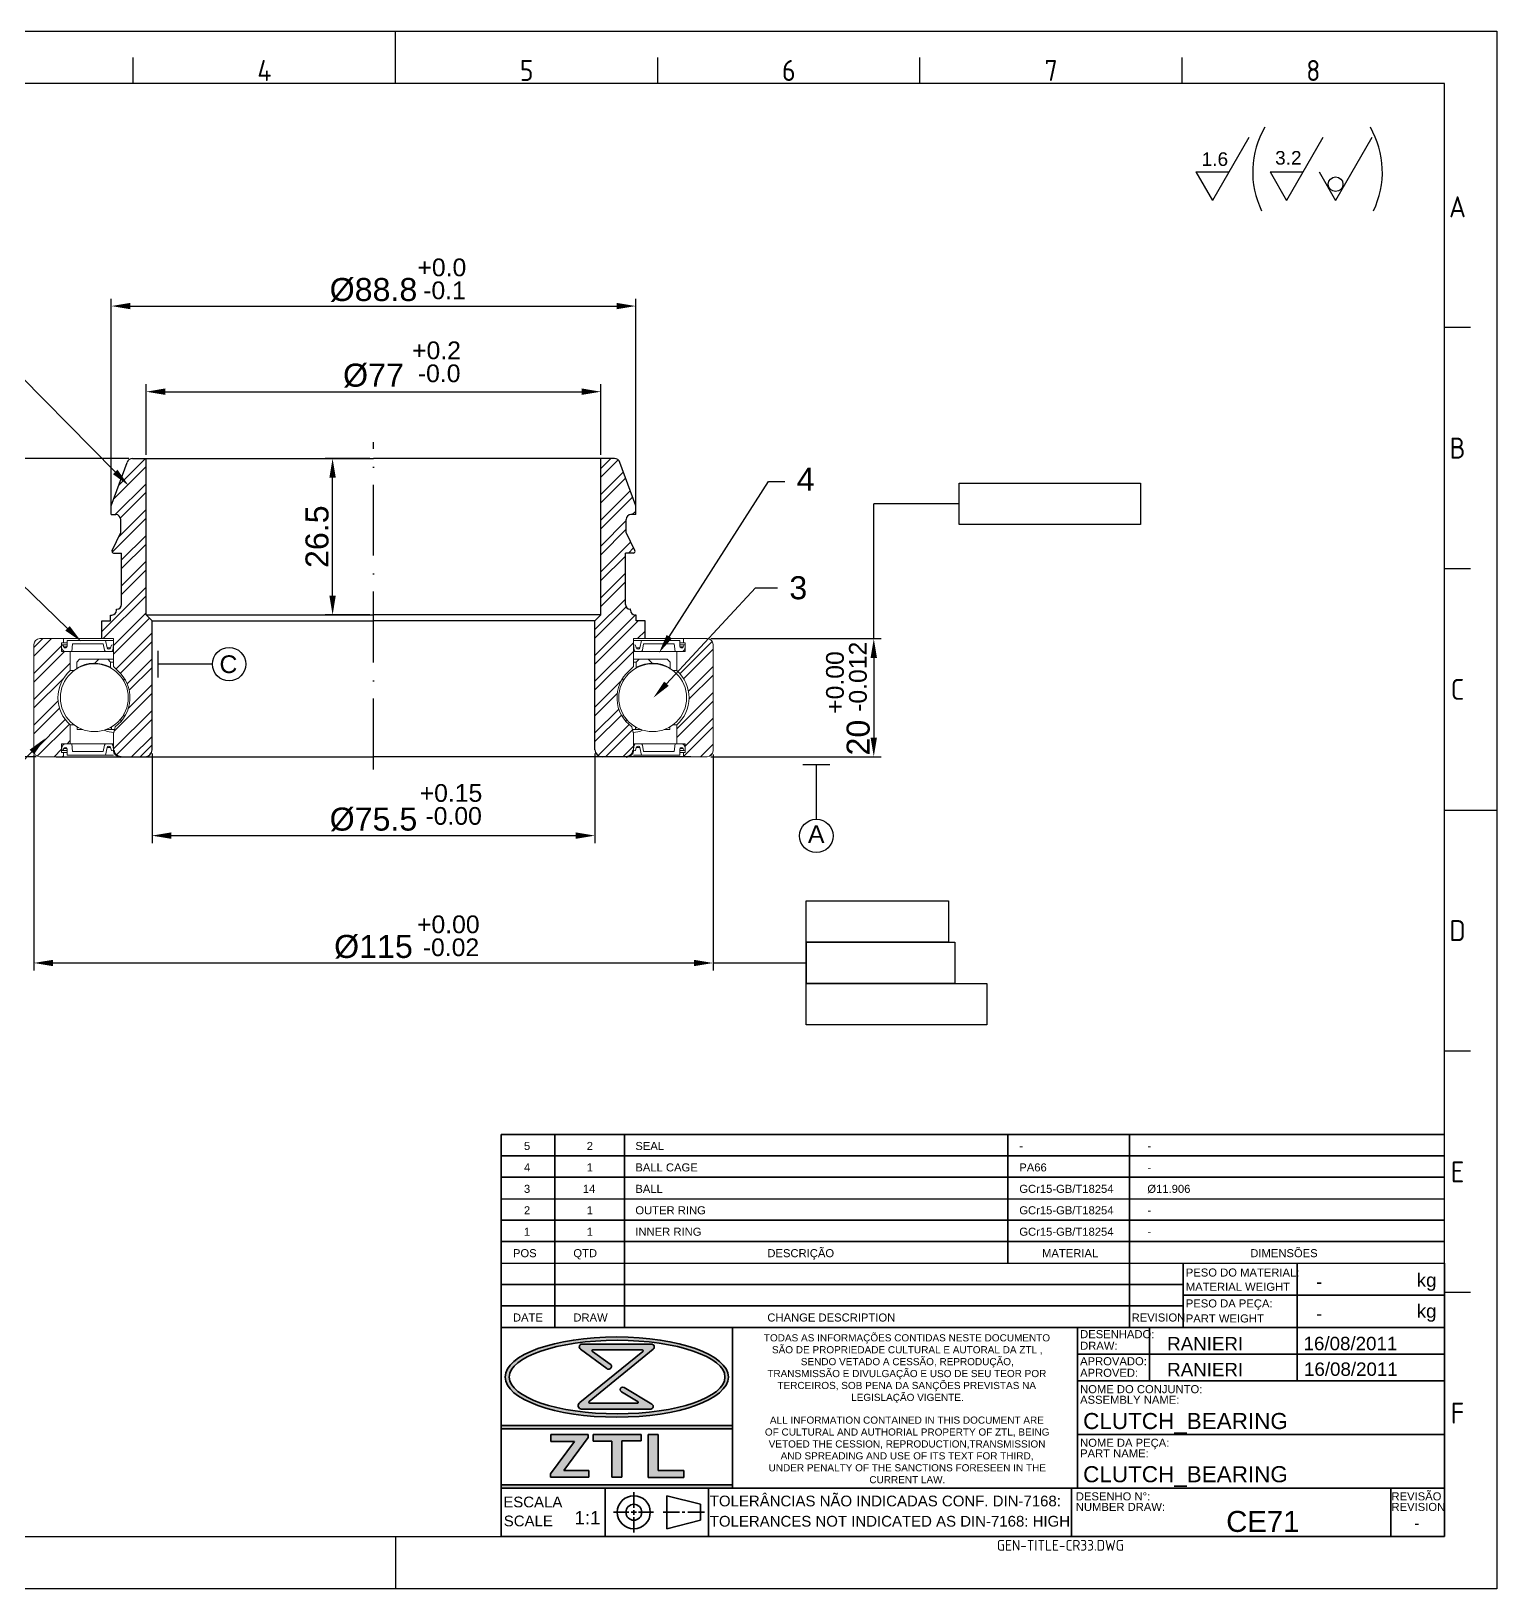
# Model space of a CAD drawing. Header units: millimetres. Extents: x 2626 to 2999, y 1108 to 1371.
# Drawn here: x 2750.7 to 2998.8, y 1107.7 to 1371.4 of the extents above; entities that cross this region are included whole.
import ezdxf
from ezdxf import colors
from ezdxf.entities.mleader import LeaderData, LeaderLine
from ezdxf.enums import TextEntityAlignment as Align
from ezdxf.math import Vec2, Vec3

# ---------------------------------------------------------------- set-up
doc = ezdxf.new("R2010")
doc.units = ezdxf.units.MM
for name, pattern in [('ACAD_ISO02W100', [15, 12, -3]), ('ACAD_ISO05W100', [33, 24, -3, 0, -3, 0, -3]), ('ACAD_ISO10W100', [18, 12, -3, 0, -3])]:
    doc.linetypes.add(name, pattern=pattern)
for name, color, linetype, lineweight in [('AM_0', 7, 'Continuous', 40), ('AM_5', 3, 'Continuous', 25), ('AM_7', 4, 'Continuous', 35), ('AM_8', 40, 'ACAD_ISO02W100', 35), ('AM_BOR', 2, 'ACAD_ISO05W100', 35)]:
    doc.layers.add(name, color=color, linetype=linetype, lineweight=lineweight)
doc.styles.add('ACISOTS', font='isocp.shx', dxfattribs={"height": 1})
doc.styles.get("Standard").update_dxf_attribs({"font": 'arial.ttf'})
doc.dimstyles.new('ISO-25', dxfattribs={"dimtxt": 3.9, "dimasz": 3.25, "dimexe": 1.25, "dimexo": 0.625, "dimtad": 1, "dimtxsty": 'Standard', "dimcen": 2.5, "dimadec": 0, "dimazin": 0, "dimtfac": 1, "dimtmove": 0, "dimatfit": 3, "dimfxl": 1, "dimarcsym": 0})

# ---------------------------------------------------------------- blocks, each defined once
blk = doc.blocks.new('A3 ZTL')
for p, q in [((401.17, 280.82), (19.57, 280.82)), ((401.17, 9.78), (401.17, 280.82)), ((19.57, 9.78), (401.17, 9.78))]:
    blk.add_line(p, q)
at = {"layer": 'AM_BOR', "color": 135, "linetype": 'Continuous', "lineweight": 25}
for p, q in [((0, 290.61), (410.96, 290.61)), ((410.96, 290.61), (410.96, 0)), ((410.96, 0), (0, 0))]:
    blk.add_line(p, q, dxfattribs=at)
at = {"layer": 'AM_BOR', "color": 135, "lineweight": 25}
for p, q in [((205.48, 280.82), (205.48, 290.61)), ((156.56, 280.82), (156.56, 285.71)), ((254.4, 280.82), (254.4, 285.71)), ((303.33, 280.82), (303.33, 285.71)), ((352.25, 280.82), (352.25, 285.71)), ((406.07, 235.32), (401.17, 235.32)), ((406.07, 190.31), (401.17, 190.31)), ((401.17, 145.3), (410.96, 145.3)), ((406.07, 100.29), (401.17, 100.29)), ((406.07, 55.28), (401.17, 55.28)), ((205.48, 9.78), (205.48, 0))]:
    blk.add_line(p, q, dxfattribs=at)
at = {"layer": 'AM_BOR', "color": 135, "lineweight": 25, "style": 'ACISOTS'}
for s, p in [('4', (181.02, 283.27)), ('5', (229.94, 283.27)), ('6', (278.86, 283.27)), ('7', (327.79, 283.27)), ('8', (376.71, 283.27)), ('A', (403.62, 257.83)), ('B', (403.62, 212.82)), ('C', (403.62, 167.81)), ('D', (403.62, 122.8)), ('E', (403.62, 77.79)), ('F', (403.62, 32.78))]:
    blk.add_text(s, height=3.91, dxfattribs=at).set_placement(p, align=Align.MIDDLE)
blk = doc.blocks.new('*D13')
at = {"layer": 'AM_5', "color": 0, "lineweight": -2}
for p, q in [((2770.14, 1299.69), (2770.14, 1311.62)), ((2847.14, 1299.69), (2847.14, 1311.62)), ((2773.39, 1310.37), (2843.89, 1310.37))]:
    blk.add_line(p, q, dxfattribs=at)
at = {"layer": 'AM_5', "color": 0}
for points in [[(2773.39, 1310.92), (2773.39, 1309.83), (2770.14, 1310.37)], [(2843.89, 1310.92), (2843.89, 1309.83), (2847.14, 1310.37)]]:
    blk.add_solid(points, dxfattribs=at)
at = {"layer": 'Defpoints', "color": 0}
for p in [(2847.14, 1310.37), (2770.14, 1299.06), (2847.14, 1299.06)]:
    blk.add_point(p, dxfattribs=at)
at = {"layer": 'AM_5', "color": 0, "insert": (2808.64, 1313.1), "char_height": 3.9, "attachment_point": 5}
blk.add_mtext('%%C77', dxfattribs=at)
blk = doc.blocks.new('*D14')
at = {"layer": 'AM_5', "color": 0, "lineweight": -2}
for p, q in [((2764.24, 1290.19), (2764.24, 1326.12)), ((2767.49, 1324.87), (2849.79, 1324.87)), ((2853.04, 1290.19), (2853.04, 1326.12))]:
    blk.add_line(p, q, dxfattribs=at)
at = {"layer": 'AM_5', "color": 0}
for points in [[(2767.49, 1325.41), (2767.49, 1324.33), (2764.24, 1324.87)], [(2849.79, 1325.41), (2849.79, 1324.33), (2853.04, 1324.87)]]:
    blk.add_solid(points, dxfattribs=at)
at = {"layer": 'Defpoints', "color": 0}
for p in [(2853.04, 1324.87), (2764.24, 1289.56), (2853.04, 1289.56)]:
    blk.add_point(p, dxfattribs=at)
at = {"layer": 'AM_5', "color": 0, "insert": (2808.64, 1327.6), "char_height": 3.9, "attachment_point": 5}
blk.add_mtext('%%C88.8', dxfattribs=at)
blk = doc.blocks.new('*D15')
at = {"layer": 'AM_5', "color": 0, "lineweight": -2}
for p, q in [((2808.02, 1299.06), (2800.47, 1299.06)), ((2801.72, 1275.84), (2801.72, 1295.81)), ((2808.02, 1272.59), (2800.47, 1272.59))]:
    blk.add_line(p, q, dxfattribs=at)
at = {"layer": 'AM_5', "color": 0}
for points in [[(2801.17, 1295.81), (2802.26, 1295.81), (2801.72, 1299.06)], [(2801.17, 1275.84), (2802.26, 1275.84), (2801.72, 1272.59)]]:
    blk.add_solid(points, dxfattribs=at)
at = {"layer": 'Defpoints', "color": 0}
for p in [(2801.72, 1299.06), (2808.64, 1299.06), (2808.64, 1272.59)]:
    blk.add_point(p, dxfattribs=at)
at = {"layer": 'AM_5', "color": 0, "insert": (2799.1, 1285.82), "char_height": 3.9, "attachment_point": 5, "rotation": 90}
blk.add_mtext('26.5', dxfattribs=at)
blk = doc.blocks.new('*D16')
at = {"layer": 'AM_5', "color": 0, "lineweight": -2}
for p, q in [((2771.14, 1249.14), (2771.14, 1233.96)), ((2846.14, 1249.14), (2846.14, 1233.96)), ((2774.39, 1235.21), (2842.89, 1235.21))]:
    blk.add_line(p, q, dxfattribs=at)
at = {"layer": 'AM_5', "color": 0}
for points in [[(2774.39, 1235.76), (2774.39, 1234.67), (2771.14, 1235.21)], [(2842.89, 1235.76), (2842.89, 1234.67), (2846.14, 1235.21)]]:
    blk.add_solid(points, dxfattribs=at)
at = {"layer": 'Defpoints', "color": 0}
for p in [(2771.14, 1249.76), (2846.14, 1249.76), (2846.14, 1235.21)]:
    blk.add_point(p, dxfattribs=at)
at = {"layer": 'AM_5', "color": 0, "insert": (2808.64, 1237.94), "char_height": 3.9, "attachment_point": 5}
blk.add_mtext('%%C75.5', dxfattribs=at)
blk = doc.blocks.new('*D17')
at = {"layer": 'AM_5', "color": 0, "lineweight": -2}
for p, q in [((2751.14, 1248.94), (2751.14, 1212.4)), ((2866.14, 1248.94), (2866.14, 1212.4)), ((2754.39, 1213.65), (2862.89, 1213.65))]:
    blk.add_line(p, q, dxfattribs=at)
at = {"layer": 'AM_5', "color": 0}
for points in [[(2754.39, 1214.19), (2754.39, 1213.11), (2751.14, 1213.65)], [(2862.89, 1214.19), (2862.89, 1213.11), (2866.14, 1213.65)]]:
    blk.add_solid(points, dxfattribs=at)
at = {"layer": 'Defpoints', "color": 0}
for p in [(2751.14, 1249.56), (2866.14, 1249.56), (2866.14, 1213.65)]:
    blk.add_point(p, dxfattribs=at)
at = {"layer": 'AM_5', "color": 0, "insert": (2808.64, 1216.38), "char_height": 3.9, "attachment_point": 5}
blk.add_mtext('%%C115', dxfattribs=at)
blk = doc.blocks.new('*D18')
at = {"layer": 'AM_5', "color": 0, "lineweight": -2}
for p, q in [((2865.77, 1268.56), (2894.6, 1268.56)), ((2893.35, 1265.31), (2893.35, 1251.81)), ((2865.77, 1248.56), (2894.6, 1248.56))]:
    blk.add_line(p, q, dxfattribs=at)
at = {"layer": 'AM_5', "color": 0}
for points in [[(2892.81, 1265.31), (2893.89, 1265.31), (2893.35, 1268.56)], [(2892.81, 1251.81), (2893.89, 1251.81), (2893.35, 1248.56)]]:
    blk.add_solid(points, dxfattribs=at)
at = {"layer": 'Defpoints', "color": 0}
for p in [(2865.14, 1268.56), (2865.14, 1248.56), (2893.35, 1248.56)]:
    blk.add_point(p, dxfattribs=at)
at = {"layer": 'AM_5', "color": 0, "insert": (2890.73, 1251.81), "char_height": 3.9, "attachment_point": 5, "rotation": 90}
blk.add_mtext('20', dxfattribs=at)
blk = doc.blocks.new('*D19')
at = {"layer": 'AM_5', "color": 0, "lineweight": -2}
for p, q in [((2767.23, 1299.06), (2714.09, 1299.06)), ((2715.34, 1295.81), (2715.34, 1251.81)), ((2751.52, 1248.56), (2714.09, 1248.56))]:
    blk.add_line(p, q, dxfattribs=at)
at = {"layer": 'AM_5', "color": 0}
for points in [[(2714.8, 1295.81), (2715.88, 1295.81), (2715.34, 1299.06)], [(2714.8, 1251.81), (2715.88, 1251.81), (2715.34, 1248.56)]]:
    blk.add_solid(points, dxfattribs=at)
at = {"layer": 'Defpoints', "color": 0}
for p in [(2767.85, 1299.06), (2715.34, 1248.56), (2752.14, 1248.56)]:
    blk.add_point(p, dxfattribs=at)
at = {"layer": 'AM_5', "color": 0, "insert": (2712.37, 1273.81), "char_height": 3.9, "attachment_point": 5, "rotation": 90}
blk.add_mtext('50,5', dxfattribs=at)

msp = doc.modelspace()

# ---------------------------------------------------------------- hatches: boundary and pattern name
at = {"linetype": 'Continuous'}
h = msp.add_hatch(color=0, dxfattribs=at)
h.paths.add_polyline_path([(2869.402, 1135.355), (2830.246, 1135.355), (2830.246, 1134.807), (2869.402, 1134.807)])
h.paths.add_polyline_path([(2869.402, 1125.284), (2830.246, 1125.284), (2830.246, 1124.736), (2869.402, 1124.736)])
at = {"layer": 'AM_7'}
h = msp.add_hatch(dxfattribs=at)
h.set_pattern_fill('ANSI32', color=256, scale=0.325, style=0)
h.paths.add_polyline_path([(2851.29, 1283.061), (2852.641, 1283.061, 0.5520622), (2852.912, 1283.491), (2851.44, 1286.561), (2851.44, 1288.761, -0.4142136), (2852.24, 1289.561), (2853.04, 1289.561), (2853.04, 1291.061), (2850.368, 1298.403, 0.3152988), (2849.428, 1299.061), (2847.14, 1299.061), (2847.14, 1272.587), (2846.14, 1271.587), (2846.14, 1249.761, 0.4142136), (2847.34, 1248.561), (2851.44, 1248.561, 0.4142136), (2852.64, 1249.761), (2852.64, 1252.453), (2852.386, 1253.637, -0.4808071), (2851.913, 1263.107), (2852.64, 1263.864), (2852.64, 1268.561), (2854.64, 1268.561), (2854.64, 1271.561), (2853.14, 1271.561), (2853.14, 1272.561), (2852.94, 1272.561, -0.4142136), (2852.14, 1273.361), (2852.14, 1273.561), (2852.09, 1273.561, -0.4142136), (2851.29, 1274.361)])
h.paths.add_polyline_path([(2770.14, 1299.061), (2767.852, 1299.061, 0.3152988), (2766.912, 1298.403), (2764.24, 1291.061), (2764.24, 1289.561), (2765.04, 1289.561, -0.4142136), (2765.84, 1288.761), (2765.84, 1286.561), (2764.369, 1283.491, 0.5520622), (2764.639, 1283.061), (2765.99, 1283.061), (2765.99, 1274.361, -0.4142136), (2765.19, 1273.561), (2765.14, 1273.561), (2765.14, 1273.361, -0.4142136), (2764.34, 1272.561), (2764.14, 1272.561), (2764.14, 1271.561), (2762.64, 1271.561), (2762.64, 1268.561), (2764.64, 1268.561), (2764.64, 1263.864), (2765.367, 1263.107, -0.4808071), (2764.894, 1253.637), (2764.64, 1252.453), (2764.64, 1249.761, 0.4142136), (2765.84, 1248.561), (2769.94, 1248.561, 0.4142136), (2771.14, 1249.761), (2771.14, 1271.587), (2770.14, 1272.587)])
h = msp.add_hatch(dxfattribs=at)
h.set_pattern_fill('ANSI32', color=256, scale=0.325, style=0)
h.paths.add_polyline_path([(2755.84, 1266.361), (2755.84, 1267.861), (2756.14, 1267.861), (2756.14, 1268.561), (2752.14, 1268.561, 0.4142136), (2751.14, 1267.561), (2751.14, 1249.561, 0.4142136), (2752.14, 1248.561), (2756.14, 1248.561), (2756.14, 1249.261), (2755.84, 1249.261), (2755.84, 1249.794, -0.0475264), (2755.84, 1249.989), (2755.84, 1250.761), (2757.29, 1250.761), (2757.29, 1253.964, -0.4513657), (2757.29, 1263.158), (2757.29, 1266.361)])
h.paths.add_polyline_path([(2866.14, 1267.561, 0.3599037), (2865.328, 1268.543), (2860.166, 1262.998, -0.439735), (2859.99, 1253.964), (2859.99, 1250.761), (2861.44, 1250.761), (2861.44, 1249.989, -0.0475264), (2861.44, 1249.794), (2861.44, 1249.261), (2861.14, 1249.261), (2861.14, 1248.561), (2862.39, 1248.561), (2865.14, 1248.561, 0.4142136), (2866.14, 1249.561)])
at = {"layer": 'AM_7', "linetype": 'Continuous', "lineweight": 0}
h = msp.add_hatch(dxfattribs=at)
h.set_pattern_fill('ANSI31', color=4, style=0)
h.set_pattern_definition([(45, (2672.7006, 1332.776), (-2.24506, 2.24506), [])])
edge = h.paths.add_edge_path(flags=0)
edge.add_line((2758.89, 1265.061), (2758.39, 1264.561))
edge.add_line((2758.39, 1264.561), (2758.39, 1263.582))
edge.add_arc((2761.376, 1258.561), 5.841, 61.7619, 120.74536, ccw=False)
edge.add_line((2764.14, 1263.707), (2764.14, 1264.561))
edge.add_line((2764.14, 1264.561), (2763.64, 1265.061))
edge.add_line((2763.64, 1265.061), (2758.89, 1265.061))
h = msp.add_hatch(dxfattribs=at)
h.set_pattern_fill('ANSI31', color=4, style=0)
h.set_pattern_definition([(135, (2944.5797, 1332.776), (2.24506, 2.24506), [])])
edge = h.paths.add_edge_path(flags=0)
edge.add_line((2858.39, 1265.061), (2858.89, 1264.561))
edge.add_line((2858.89, 1264.561), (2858.89, 1263.582))
edge.add_arc((2855.904, 1258.561), 5.841, 419.25464, 478.2381)
edge.add_line((2853.14, 1263.707), (2853.14, 1264.561))
edge.add_line((2853.14, 1264.561), (2853.64, 1265.061))
edge.add_line((2853.64, 1265.061), (2858.39, 1265.061))
at = {"layer": 'AM_8', "linetype": 'Continuous'}
h = msp.add_hatch(color=0, dxfattribs=at)
edge = h.paths.add_edge_path()
edge.add_ellipse((2849.833, 1143.547), major_axis=(18.891, 0), ratio=0.3599074, start_angle=191.45916, end_angle=452.8175)
edge.add_ellipse((2849.833, 1143.547), major_axis=(18.891, 0), ratio=0.3599074, start_angle=92.8175, end_angle=191.45916)
edge = h.paths.add_edge_path(flags=16)
edge.add_ellipse((2849.891, 1143.547), major_axis=(18.25, 0), ratio=0.3406642, start_angle=93.06698, end_angle=371.45916)
edge.add_ellipse((2849.891, 1143.547), major_axis=(18.25, 0), ratio=0.3406642, start_angle=11.45916, end_angle=93.06698)
h = msp.add_hatch(color=0, dxfattribs=at)
edge = h.paths.add_edge_path()
edge.add_line((2854.236, 1147.854), (2843.602, 1139.243))
edge.add_arc((2843.886, 1138.713), 0.601, 118.14094, 270)
edge.add_line((2843.886, 1138.112), (2855.58, 1138.112))
edge.add_arc((2855.565, 1138.555), 0.443, 271.96853, 418.91083)
edge.add_line((2855.793, 1138.934), (2851.058, 1141.789))
edge.add_arc((2850.834, 1141.421), 0.431, 58.66819, 238.80525)
edge.add_line((2850.611, 1141.053), (2853.44, 1139.34))
edge.add_arc((2853.377, 1139.251), 0.109, -90, 54.65447, ccw=False)
edge.add_line((2853.377, 1139.142), (2845.227, 1139.142))
edge.add_arc((2845.251, 1139.292), 0.151, 129.23635, 260.82262, ccw=False)
edge.add_line((2845.155, 1139.409), (2855.982, 1148.25))
edge.add_arc((2855.699, 1148.638), 0.48, 306.0702, 450)
edge.add_line((2855.699, 1149.119), (2843.959, 1149.119))
edge.add_arc((2843.94, 1148.654), 0.465, 87.72721, 233.74708)
edge.add_line((2843.665, 1148.279), (2848.175, 1144.972))
edge.add_arc((2848.466, 1145.351), 0.478, 232.47139, 414.7334)
edge.add_line((2848.742, 1145.741), (2845.704, 1147.889))
edge.add_arc((2845.764, 1148.005), 0.131, 90, 242.52347, ccw=False)
edge.add_line((2845.764, 1148.136), (2854.161, 1148.136))
edge.add_arc((2854.135, 1147.978), 0.16, -50.99642, 80.76554, ccw=False)
for points in [[(2838.593, 1127.142), (2838.593, 1126.598), (2845.121, 1126.598), (2845.121, 1127.746), (2840.89, 1127.746), (2845, 1133.305), (2845, 1133.848), (2838.653, 1133.848), (2838.653, 1132.64), (2842.673, 1132.64)], [(2845.846, 1132.7), (2848.99, 1132.7), (2848.99, 1126.598), (2850.712, 1126.598), (2850.712, 1132.761), (2853.946, 1132.761), (2853.946, 1133.848), (2845.846, 1133.848)], [(2861.2, 1126.568), (2861.2, 1127.746), (2856.817, 1127.746), (2856.817, 1133.848), (2855.125, 1133.848), (2855.125, 1126.568)]]:
    msp.add_hatch(color=0, dxfattribs=at).paths.add_polyline_path(points)

# ---------------------------------------------------------------- linework, layer by layer
at = {"linetype": 'ACAD_ISO10W100'}
msp.add_line((2808.64, 1246.421), (2808.64, 1301.826), dxfattribs=at)
for p, q in [((2764.24, 1291.061), (2766.912, 1298.403)), ((2767.852, 1299.061), (2808.64, 1299.061)), ((2770.14, 1272.587), (2770.14, 1299.061)), ((2849.428, 1299.061), (2808.64, 1299.061)), ((2847.14, 1272.587), (2847.14, 1299.061)), ((2853.04, 1291.061), (2850.368, 1298.403)), ((2764.24, 1289.561), (2764.24, 1291.061)), ((2853.04, 1289.561), (2853.04, 1291.061)), ((2764.24, 1289.561), (2765.04, 1289.561)), ((2765.84, 1286.561), (2765.84, 1288.761)), ((2851.44, 1286.561), (2851.44, 1288.761)), ((2853.04, 1289.561), (2852.24, 1289.561)), ((2764.369, 1283.491), (2765.84, 1286.561)), ((2852.912, 1283.491), (2851.44, 1286.561)), ((2764.639, 1283.061), (2765.99, 1283.061)), ((2765.99, 1274.361), (2765.99, 1283.061)), ((2851.29, 1274.361), (2851.29, 1283.061)), ((2852.641, 1283.061), (2851.29, 1283.061)), ((2762.64, 1271.561), (2764.14, 1271.561)), ((2762.64, 1268.561), (2762.64, 1271.561)), ((2764.14, 1271.561), (2764.14, 1272.561)), ((2764.14, 1272.561), (2764.34, 1272.561)), ((2764.14, 1271.561), (2764.14, 1272.561)), ((2765.14, 1273.361), (2765.14, 1273.561)), ((2765.14, 1273.561), (2765.19, 1273.561)), ((2771.14, 1271.587), (2770.14, 1272.587)), ((2770.14, 1272.587), (2808.64, 1272.587)), ((2771.14, 1249.761), (2771.14, 1271.587)), ((2771.14, 1271.587), (2808.64, 1271.587)), ((2847.14, 1272.587), (2808.64, 1272.587)), ((2846.14, 1271.587), (2808.64, 1271.587)), ((2846.14, 1271.587), (2847.14, 1272.587)), ((2846.14, 1249.761), (2846.14, 1271.587)), ((2852.14, 1273.561), (2852.09, 1273.561)), ((2852.14, 1273.361), (2852.14, 1273.561)), ((2853.14, 1272.561), (2852.94, 1272.561)), ((2853.14, 1271.561), (2853.14, 1272.561)), ((2853.14, 1271.561), (2853.14, 1272.561)), ((2854.64, 1271.561), (2853.14, 1271.561)), ((2854.64, 1268.561), (2854.64, 1271.561)), ((2754.89, 1248.561), (2808.64, 1248.561)), ((2862.39, 1248.561), (2808.64, 1248.561))]:
    msp.add_line(p, q)
at = {"color": 7, "linetype": 'Continuous', "lineweight": 15}
for p, q in [((2756.14, 1268.561), (2752.14, 1268.561)), ((2861.14, 1268.561), (2865.14, 1268.561)), ((2751.14, 1267.561), (2751.14, 1249.561)), ((2866.14, 1267.561), (2866.14, 1249.561)), ((2752.14, 1248.561), (2756.14, 1248.561)), ((2865.14, 1248.561), (2861.14, 1248.561))]:
    msp.add_line(p, q, dxfattribs=at)
at = {"linetype": 'Continuous'}
for p, q in [((2830.246, 1173.741), (2989.966, 1173.741)), ((2830.246, 1162.851), (2989.966, 1162.851))]:
    msp.add_line(p, q, dxfattribs=at)
for centre, radius, start, end in [((2767.852, 1298.061), 1, 90, 160), ((2849.428, 1298.061), 1, 20, 90), ((2765.04, 1288.761), 0.8, 0, 90), ((2852.24, 1288.761), 0.8, 90, 180), ((2764.639, 1283.361), 0.3, 154.39428, 270), ((2852.641, 1283.361), 0.3, 270, 25.60572), ((2765.19, 1274.361), 0.8, 270, 0), ((2852.09, 1274.361), 0.8, 180, 270), ((2764.34, 1273.361), 0.8, 270, 0), ((2852.94, 1273.361), 0.8, 180, 270), ((2769.94, 1249.761), 1.2, 270, 0), ((2847.34, 1249.761), 1.2, 180, 270)]:
    msp.add_arc(centre, radius, start, end)
at = {"color": 7, "linetype": 'Continuous', "lineweight": 15}
for centre, start, end in [((2752.14, 1267.561), 90, 180), ((2865.14, 1267.561), 0, 90), ((2752.14, 1249.561), 180, 270), ((2865.14, 1249.561), 270, 0)]:
    msp.add_arc(centre, 1, start, end, dxfattribs=at)
at = {"layer": 'AM_0', "color": 0, "linetype": 'Continuous', "lineweight": 15}
for p, q in [((2756.14, 1267.861), (2756.14, 1268.561)), ((2764.64, 1268.561), (2764.64, 1263.864)), ((2852.64, 1268.561), (2852.64, 1263.864)), ((2861.14, 1267.861), (2861.14, 1268.561)), ((2755.84, 1267.861), (2756.14, 1267.861)), ((2755.84, 1266.361), (2755.84, 1267.861)), ((2757.29, 1266.361), (2755.84, 1266.361)), ((2757.29, 1263.158), (2757.29, 1266.361)), ((2859.99, 1266.361), (2861.44, 1266.361)), ((2859.99, 1263.158), (2859.99, 1266.361)), ((2861.44, 1267.861), (2861.14, 1267.861)), ((2861.44, 1266.361), (2861.44, 1267.861)), ((2765.367, 1263.107), (2764.64, 1263.864)), ((2851.913, 1263.107), (2852.64, 1263.864)), ((2757.29, 1263.158), (2757.938, 1263.158)), ((2757.29, 1250.761), (2757.29, 1253.964)), ((2764.64, 1252.453), (2764.894, 1253.637)), ((2852.64, 1252.453), (2852.386, 1253.637)), ((2859.99, 1250.761), (2859.99, 1253.964)), ((2755.84, 1249.261), (2755.84, 1250.761)), ((2755.84, 1250.761), (2757.29, 1250.761)), ((2764.64, 1252.453), (2764.64, 1249.761)), ((2852.64, 1252.453), (2852.64, 1249.761)), ((2859.737, 1250.761), (2860.965, 1250.761)), ((2861.44, 1250.761), (2859.99, 1250.761)), ((2861.44, 1249.261), (2861.44, 1250.761)), ((2756.14, 1249.261), (2755.84, 1249.261)), ((2756.14, 1248.561), (2756.14, 1249.261)), ((2861.14, 1248.561), (2861.14, 1249.261)), ((2861.14, 1249.261), (2861.44, 1249.261))]:
    msp.add_line(p, q, dxfattribs=at)
for centre in [(2761.376, 1258.561), (2855.904, 1258.561)]:
    msp.add_circle(centre, 5.741, dxfattribs=at)
for centre, radius, start, end in [((2761.345, 1258.561), 6.13, 131.41443, 228.58557), ((2761.345, 1258.561), 6.07, 305.78346, 48.49776), ((2855.935, 1258.561), 6.07, 131.50224, 234.21654), ((2855.935, 1258.561), 6.13, 311.41443, 48.58557)]:
    msp.add_arc(centre, radius, start, end, dxfattribs=at)
at = {"layer": 'AM_0', "color": 0}
for centre, start, end in [((2765.84, 1249.761), 180, 270), ((2851.44, 1249.761), 270, 0)]:
    msp.add_arc(centre, 1.2, start, end, dxfattribs=at)
at = {"layer": 'AM_5'}
for p, q in [((2956.832, 1353.411), (2950.684, 1342.763)), ((2969.383, 1353.411), (2963.235, 1342.763)), ((2977.687, 1353.411), (2971.54, 1342.763)), ((2947.89, 1347.603), (2953.479, 1347.603)), ((2947.89, 1347.603), (2950.684, 1342.763)), ((2960.441, 1347.603), (2966.029, 1347.603)), ((2960.441, 1347.603), (2963.235, 1342.763)), ((2968.745, 1347.603), (2971.54, 1342.763)), ((2907.833, 1287.866), (2907.833, 1294.866)), ((2893.347, 1268.561), (2893.347, 1291.366)), ((2907.833, 1291.366), (2893.347, 1291.366)), ((2772.13, 1266.524), (2772.13, 1261.965)), ((2781.359, 1264.244), (2772.13, 1264.244)), ((2885.907, 1247.226), (2881.348, 1247.226)), ((2883.627, 1237.997), (2883.627, 1247.226)), ((2881.922, 1217.151), (2881.922, 1210.151)), ((2866.14, 1213.651), (2881.922, 1213.651))]:
    msp.add_line(p, q, dxfattribs=at)
for points in [[(2907.833, 1294.866), (2938.502, 1294.866), (2938.502, 1287.866), (2907.833, 1287.866)], [(2881.922, 1224.151), (2905.981, 1224.151), (2905.981, 1217.151), (2881.922, 1217.151)], [(2881.922, 1217.151), (2907.057, 1217.151), (2907.057, 1210.151), (2881.922, 1210.151)], [(2881.922, 1210.151), (2912.5, 1210.151), (2912.5, 1203.151), (2881.922, 1203.151)]]:
    msp.add_lwpolyline(points, close=True, dxfattribs=at)
for centre, radius in [((2971.551, 1345.506), 1.239), ((2784.19, 1264.244), 2.83), ((2883.627, 1235.167), 2.83)]:
    msp.add_circle(centre, radius, dxfattribs=at)
for centre, start, end in [((2972.551, 1347.592), 149.81687, 205.95777), ((2964.416, 1347.592), 334.04223, 30.18313)]:
    msp.add_arc(centre, 15.049, start, end, dxfattribs=at)
at = {"layer": 'AM_7', "color": 4, "linetype": 'Continuous', "lineweight": 15}
for p, q in [((2756.14, 1268.561), (2764.64, 1268.561)), ((2861.14, 1268.561), (2852.64, 1268.561)), ((2755.84, 1267.545), (2755.84, 1267.111)), ((2756.011, 1267.488), (2755.84, 1267.545)), ((2756.011, 1267.488), (2756.763, 1267.488)), ((2756.194, 1267.159), (2756.011, 1267.488)), ((2756.14, 1267.861), (2756.776, 1267.861)), ((2756.194, 1267.159), (2756.719, 1267.159)), ((2756.315, 1266.361), (2757.543, 1266.361)), ((2756.79, 1268.261), (2756.756, 1267.294)), ((2763.265, 1268.261), (2756.79, 1268.261)), ((2757.543, 1266.361), (2757.703, 1267.661)), ((2757.543, 1266.361), (2763.376, 1266.361)), ((2757.703, 1267.661), (2762.895, 1267.661)), ((2762.895, 1267.661), (2763.081, 1266.609)), ((2763.534, 1267.008), (2763.265, 1268.261)), ((2763.265, 1268.261), (2764.64, 1268.261)), ((2763.376, 1266.361), (2764.213, 1266.361)), ((2763.534, 1267.008), (2764.139, 1267.008)), ((2764.264, 1267.473), (2764.135, 1266.992)), ((2764.213, 1266.361), (2764.64, 1266.361)), ((2764.64, 1267.539), (2764.264, 1267.473)), ((2764.503, 1266.584), (2764.64, 1267.539)), ((2764.503, 1266.584), (2764.64, 1266.584)), ((2854.015, 1268.261), (2852.64, 1268.261)), ((2852.64, 1267.539), (2853.016, 1267.473)), ((2852.777, 1266.584), (2852.64, 1267.539)), ((2852.777, 1266.584), (2852.64, 1266.584)), ((2853.067, 1266.361), (2852.64, 1266.361)), ((2853.016, 1267.473), (2853.145, 1266.992)), ((2853.904, 1266.361), (2853.067, 1266.361)), ((2853.746, 1267.008), (2853.141, 1267.008)), ((2853.746, 1267.008), (2854.015, 1268.261)), ((2859.737, 1266.361), (2853.904, 1266.361)), ((2854.015, 1268.261), (2860.49, 1268.261)), ((2854.385, 1267.661), (2854.2, 1266.609)), ((2859.578, 1267.661), (2854.385, 1267.661)), ((2859.737, 1266.361), (2859.578, 1267.661)), ((2860.965, 1266.361), (2859.737, 1266.361)), ((2860.49, 1268.261), (2860.524, 1267.294)), ((2861.14, 1267.861), (2860.504, 1267.861)), ((2861.269, 1267.488), (2860.517, 1267.488)), ((2861.086, 1267.159), (2860.561, 1267.159)), ((2861.086, 1267.159), (2861.269, 1267.488)), ((2861.269, 1267.488), (2861.44, 1267.545)), ((2861.44, 1267.545), (2861.44, 1267.111)), ((2758.39, 1264.561), (2758.89, 1265.061)), ((2758.39, 1264.561), (2758.39, 1263.582)), ((2763.64, 1265.061), (2758.89, 1265.061)), ((2763.64, 1265.061), (2764.14, 1264.561)), ((2763.64, 1265.061), (2764.64, 1265.061)), ((2764.14, 1263.707), (2764.14, 1264.561)), ((2764.64, 1264.561), (2764.14, 1264.561)), ((2853.64, 1265.061), (2852.64, 1265.061)), ((2852.64, 1264.561), (2853.14, 1264.561)), ((2853.64, 1265.061), (2853.14, 1264.561)), ((2853.14, 1263.707), (2853.14, 1264.561)), ((2853.64, 1265.061), (2858.39, 1265.061)), ((2858.89, 1264.561), (2858.39, 1265.061)), ((2858.89, 1264.561), (2858.89, 1263.582)), ((2859.99, 1263.158), (2859.342, 1263.158)), ((2757.29, 1253.964), (2757.938, 1253.964)), ((2758.495, 1253.154), (2759.448, 1253.154)), ((2763.305, 1253.154), (2764.259, 1253.154)), ((2764.791, 1253.154), (2764.248, 1253.154)), ((2852.49, 1253.154), (2853.032, 1253.154)), ((2853.975, 1253.154), (2853.022, 1253.154)), ((2858.785, 1253.154), (2857.833, 1253.154)), ((2859.99, 1253.964), (2859.342, 1253.964)), ((2757.543, 1250.761), (2756.315, 1250.761)), ((2757.703, 1249.461), (2757.543, 1250.761)), ((2763.376, 1250.761), (2757.543, 1250.761)), ((2763.081, 1250.513), (2762.895, 1249.461)), ((2763.265, 1248.861), (2763.534, 1250.115)), ((2764.213, 1250.761), (2763.376, 1250.761)), ((2764.139, 1250.115), (2763.534, 1250.115)), ((2764.135, 1250.13), (2764.264, 1249.65)), ((2764.64, 1250.761), (2764.213, 1250.761)), ((2764.654, 1249.581), (2764.503, 1250.539)), ((2764.64, 1250.539), (2764.503, 1250.539)), ((2852.627, 1249.581), (2852.777, 1250.539)), ((2852.64, 1250.761), (2853.067, 1250.761)), ((2852.64, 1250.539), (2852.777, 1250.539)), ((2853.145, 1250.13), (2853.016, 1249.65)), ((2853.067, 1250.761), (2853.904, 1250.761)), ((2853.141, 1250.115), (2853.746, 1250.115)), ((2854.015, 1248.861), (2853.746, 1250.115)), ((2853.904, 1250.761), (2859.737, 1250.761)), ((2854.2, 1250.513), (2854.385, 1249.461)), ((2859.578, 1249.461), (2859.737, 1250.761)), ((2755.84, 1250.011), (2755.84, 1249.578)), ((2755.84, 1249.578), (2756.011, 1249.634)), ((2756.011, 1249.634), (2756.194, 1249.963)), ((2756.763, 1249.634), (2756.011, 1249.634)), ((2756.14, 1249.261), (2756.776, 1249.261)), ((2756.14, 1248.561), (2764.64, 1248.561)), ((2756.719, 1249.963), (2756.194, 1249.963)), ((2756.756, 1249.828), (2756.79, 1248.861)), ((2756.79, 1248.861), (2763.265, 1248.861)), ((2762.895, 1249.461), (2757.703, 1249.461)), ((2764.64, 1248.861), (2763.265, 1248.861)), ((2764.264, 1249.65), (2764.654, 1249.581)), ((2853.016, 1249.65), (2852.627, 1249.581)), ((2852.64, 1248.861), (2854.015, 1248.861)), ((2861.14, 1248.561), (2852.64, 1248.561)), ((2860.49, 1248.861), (2854.015, 1248.861)), ((2854.385, 1249.461), (2859.578, 1249.461)), ((2860.524, 1249.828), (2860.49, 1248.861)), ((2861.14, 1249.261), (2860.504, 1249.261)), ((2860.517, 1249.634), (2861.269, 1249.634)), ((2860.561, 1249.963), (2861.086, 1249.963)), ((2861.269, 1249.634), (2861.086, 1249.963)), ((2861.44, 1249.578), (2861.269, 1249.634)), ((2861.44, 1250.011), (2861.44, 1249.578))]:
    msp.add_line(p, q, dxfattribs=at)
for centre, radius, start, end in [((2756.913, 1267.265), 1.084, 188.15582, 236.51173), ((2756.457, 1267.305), 0.3, 209.04833, 358), ((2763.376, 1266.661), 0.3, 190, 270), ((2763.836, 1267.072), 0.309, 192.09832, 345), ((2764.213, 1266.661), 0.3, 270, 345), ((2853.067, 1266.661), 0.3, 195, 270), ((2853.444, 1267.072), 0.309, 195, 347.90168), ((2853.904, 1266.661), 0.3, 270, 350), ((2860.824, 1267.305), 0.3, 182, 330.95167), ((2860.368, 1267.265), 1.084, 303.48827, 351.84418), ((2761.376, 1258.561), 5.841, 61.7619, 120.74536), ((2855.904, 1258.561), 5.841, 59.25464, 118.2381), ((2765.374, 1258.561), 5.953, 247.1786, 263.32978), ((2851.907, 1258.561), 5.953, 276.67022, 292.8214), ((2756.863, 1249.892), 1.028, 122.24997, 185.44203), ((2756.457, 1249.818), 0.3, 2, 150.95167), ((2763.376, 1250.461), 0.3, 90, 170), ((2763.836, 1250.05), 0.309, 15, 167.90168), ((2764.213, 1250.461), 0.3, 15, 90), ((2853.067, 1250.461), 0.3, 90, 165), ((2853.444, 1250.05), 0.309, 12.09832, 165), ((2853.904, 1250.461), 0.3, 10, 90), ((2860.824, 1249.818), 0.3, 29.04833, 178), ((2860.417, 1249.892), 1.028, 354.55797, 57.75003)]:
    msp.add_arc(centre, radius, start, end, dxfattribs=at)
for points in [[(2758.393, 1263.399), (2758.39, 1263.582)], [(2858.887, 1263.399), (2858.89, 1263.582)], [(2766.342, 1261.374), (2766.448, 1261.847)], [(2850.938, 1261.374), (2850.832, 1261.847)], [(2766.433, 1255.305), (2766.339, 1255.788)], [(2850.847, 1255.305), (2850.941, 1255.788)], [(2758.495, 1253.154), (2758.442, 1253.677)], [(2764.207, 1253.633), (2764.259, 1253.154)], [(2764.259, 1253.154), (2764.303, 1253.688)], [(2765.812, 1254.972), (2765.879, 1254.6)], [(2851.468, 1254.972), (2851.401, 1254.6)], [(2853.022, 1253.154), (2852.977, 1253.688)], [(2853.073, 1253.633), (2853.022, 1253.154)], [(2858.785, 1253.154), (2858.838, 1253.677)]]:
    msp.add_open_spline(points, degree=1, dxfattribs=at)
for points in [[(2764.14, 1263.707), (2764.14, 1263.69), (2764.14, 1263.647), (2764.142, 1263.583), (2764.144, 1263.543)], [(2853.14, 1263.707), (2853.14, 1263.69), (2853.14, 1263.647), (2853.138, 1263.583), (2853.137, 1263.543)]]:
    msp.add_open_spline(points, degree=3, knots=[0, 0, 0, 0, 0.3934533, 1, 1, 1, 1], dxfattribs=at)
at = {"layer": 'AM_8', "color": 0, "linetype": 'Continuous'}
for p, q in [((2830.246, 1184.631), (2830.246, 1116.568)), ((2830.246, 1184.631), (2989.966, 1184.631)), ((2839.321, 1184.631), (2839.321, 1151.961)), ((2851.118, 1184.631), (2851.118, 1151.961)), ((2916.052, 1184.631), (2916.052, 1162.851)), ((2936.648, 1184.631), (2936.648, 1151.961)), ((2830.246, 1181.001), (2989.966, 1181.001)), ((2830.246, 1181.001), (2989.966, 1181.001)), ((2830.246, 1177.371), (2989.966, 1177.371)), ((2989.966, 1170.111), (2830.246, 1170.111)), ((2989.966, 1170.111), (2830.246, 1170.111)), ((2830.246, 1166.481), (2989.966, 1166.481)), ((2945.723, 1151.961), (2945.723, 1162.851)), ((2965.009, 1162.851), (2965.009, 1157.406)), ((2989.966, 1116.568), (2989.966, 1162.851)), ((2945.723, 1159.221), (2830.246, 1159.221)), ((2830.246, 1155.591), (2945.723, 1155.591)), ((2945.723, 1157.406), (2989.966, 1157.406)), ((2965.009, 1157.406), (2965.009, 1151.961)), ((2830.246, 1151.961), (2926.441, 1151.961)), ((2869.402, 1151.961), (2869.402, 1124.736)), ((2926.441, 1151.961), (2989.966, 1151.961)), ((2927.826, 1151.961), (2927.826, 1134.718)), ((2940.053, 1151.961), (2940.053, 1142.886)), ((2965.009, 1151.961), (2965.009, 1142.886)), ((2843.959, 1149.119), (2855.699, 1149.119)), ((2927.826, 1147.423), (2989.966, 1147.423)), ((2927.826, 1142.886), (2989.966, 1142.886)), ((2830.246, 1135.355), (2869.402, 1135.355)), ((2869.402, 1134.807), (2830.246, 1134.807)), ((2927.826, 1134.718), (2927.826, 1124.736)), ((2838.593, 1127.142), (2842.673, 1132.64)), ((2838.653, 1132.64), (2838.653, 1133.848)), ((2838.653, 1133.848), (2845, 1133.848)), ((2842.673, 1132.64), (2838.653, 1132.64)), ((2845, 1133.305), (2840.89, 1127.746)), ((2845, 1133.848), (2845, 1133.305)), ((2845.846, 1132.7), (2845.846, 1133.848)), ((2845.846, 1133.848), (2853.946, 1133.848)), ((2848.99, 1132.7), (2845.846, 1132.7)), ((2848.99, 1126.598), (2848.99, 1132.7)), ((2850.712, 1132.761), (2850.712, 1126.598)), ((2853.946, 1132.761), (2850.712, 1132.761)), ((2853.946, 1133.848), (2853.946, 1132.761)), ((2855.125, 1126.568), (2855.125, 1133.848)), ((2855.125, 1133.848), (2856.817, 1133.848)), ((2856.817, 1133.848), (2856.817, 1127.746)), ((2927.826, 1133.811), (2989.966, 1133.811)), ((2838.593, 1126.598), (2838.593, 1127.142)), ((2845.121, 1126.598), (2838.593, 1126.598)), ((2840.89, 1127.746), (2845.121, 1127.746)), ((2845.121, 1127.746), (2845.121, 1126.598)), ((2850.712, 1126.598), (2848.99, 1126.598)), ((2861.2, 1126.568), (2855.125, 1126.568)), ((2856.817, 1127.746), (2861.2, 1127.746)), ((2861.2, 1127.746), (2861.2, 1126.568)), ((2830.246, 1125.284), (2869.402, 1125.284)), ((2830.246, 1124.736), (2856.097, 1124.736)), ((2926.441, 1124.736), (2830.246, 1124.736)), ((2870.504, 1124.736), (2830.246, 1124.736)), ((2847.882, 1124.736), (2847.882, 1116.568)), ((2852.718, 1124.081), (2852.718, 1121.388)), ((2865.358, 1124.736), (2865.358, 1116.568)), ((2926.441, 1124.736), (2980.891, 1124.736)), ((2926.819, 1116.568), (2926.819, 1124.736)), ((2989.966, 1124.736), (2980.891, 1124.736)), ((2980.891, 1124.736), (2980.891, 1116.568)), ((2852.718, 1121.014), (2852.718, 1120.209)), ((2864, 1121.998), (2858.291, 1123.446)), ((2858.291, 1123.446), (2858.291, 1117.858)), ((2864, 1121.998), (2864, 1119.306)), ((2849.306, 1120.652), (2851.868, 1120.652)), ((2852.256, 1120.652), (2853.158, 1120.652)), ((2852.718, 1119.849), (2852.718, 1117.223)), ((2853.505, 1120.652), (2856.051, 1120.652)), ((2857.669, 1120.652), (2860.476, 1120.652)), ((2864, 1119.306), (2858.291, 1117.858)), ((2860.908, 1120.652), (2861.36, 1120.652)), ((2861.882, 1120.652), (2864.662, 1120.652)), ((2830.246, 1116.568), (2989.966, 1116.568))]:
    msp.add_line(p, q, dxfattribs=at)
msp.add_lwpolyline([(2843.959, 1149.119), (2855.699, 1149.119, -0.7260746), (2855.982, 1148.25), (2845.155, 1139.409, 0.646844), (2845.227, 1139.142), (2853.377, 1139.142, 0.7309147), (2853.44, 1139.34), (2850.611, 1141.053, -1.0011968), (2851.058, 1141.789), (2855.793, 1138.934, -0.7463434), (2855.58, 1138.112), (2843.886, 1138.112, -0.7802957), (2843.602, 1139.243), (2854.236, 1147.854, 0.6479319), (2854.161, 1148.136), (2845.764, 1148.136, 0.7849705), (2845.704, 1147.889), (2848.742, 1145.741, -1.0199372), (2848.175, 1144.972), (2843.665, 1148.279, -0.7400952), (2843.959, 1149.119, -0.2577936)], format="xyb", dxfattribs=at)
for radius in [2.794, 1.346]:
    msp.add_circle((2852.718, 1120.652), radius, dxfattribs=at)
for centre, major_axis, ratio in [((2849.833, 1143.547), (-18.891, 0), 0.3599074), ((2849.891, 1143.547), (-18.25, 0), 0.3406642)]:
    msp.add_ellipse(centre, major_axis=major_axis, ratio=ratio, dxfattribs=at)

# ---------------------------------------------------------------- block references
at = {"linetype": 'ByBlock', "lineweight": 0, "xscale": 0.9075000000000002, "yscale": 0.9075000000000002, "zscale": 0.9075000000000002}
msp.add_blockref('A3 ZTL', (2625.9, 1107.689), dxfattribs=at)

# ---------------------------------------------------------------- texts
at = {"color": 0, "linetype": 'Continuous', "char_height": 1.21, "attachment_point": 1}
for s, insert in [('\\pi-0.030453;TODAS AS INFORMAÇÕES CONTIDAS NESTE DOCUMENTO \\P\\pi1.3368;SÃO DE PROPRIEDADE CULTURAL E AUTORAL DA ZTL , \\P\\pi6.2214;SENDO VETADO A CESSÃO, REPRODUÇÃO, \\P\\pi0.5502;TRANSMISSÃO E DIVULGAÇÃO E USO DE SEU TEOR POR \\P\\pi2.2748;TERCEIROS, SOB PENA DA SANÇÕES PREVISTAS NA \\P\\pi14.743;LEGISLAÇÃO VIGENTE.', (2874.772, 1150.795)), ('\\pi0.99054;ALL INFORMATION CONTAINED IN THIS DOCUMENT ARE \\P\\pi0.14494;OF CULTURAL AND AUTHORIAL PROPERTY OF ZTL, BEING  \\P\\pi0.78254;VETOED THE CESSION, REPRODUCTION,TRANSMISSION \\P\\pi2.8043;AND SPREADING AND USE OF ITS TEXT FOR THIRD, \\P\\pi0.77387;UNDER PENALTY OF THE SANCTIONS FORESEEN IN THE \\P\\pi17.825;CURRENT LAW.', (2874.772, 1136.862))]:
    msp.add_mtext_dynamic_manual_height_columns(s, width=48.28462, gutter_width=12.5, heights=[0], dxfattribs=dict(at, insert=insert))
at = {"layer": 'AM_5', "attachment_point": 1}
for s, insert, char_height in [('1.6', (2948.873, 1350.895), 2.3), ('3.2', (2961.304, 1351.117), 2.3), ('+0.0', (2816.081, 1332.92), 3), ('-0.1', (2817.059, 1329.033), 3), ('+0.2', (2815.175, 1318.875), 3), ('-0.0', (2816.152, 1314.988), 3), ('+0.15', (2816.462, 1243.937), 3), ('-0.00', (2817.439, 1240.05), 3), ('+0.00', (2816.01, 1221.698), 3), ('-0.02', (2816.987, 1217.811), 3)]:
    msp.add_mtext_dynamic_manual_height_columns(s, width=18.23779, gutter_width=12.5, heights=[0], dxfattribs=dict(at, insert=insert, char_height=char_height))
at = {"layer": 'AM_5', "char_height": 3, "attachment_point": 1, "rotation": 90}
for s, insert in [('+0.00', (2885.27, 1255.831)), ('-0.012', (2889.157, 1256.166))]:
    msp.add_mtext_dynamic_manual_height_columns(s, width=18.23779, gutter_width=12.5, heights=[0], dxfattribs=dict(at, insert=insert))
at = {"layer": 'AM_5', "char_height": 3, "width": 8.43428, "attachment_point": 5}
for s, insert in [('C', (2784.079, 1264.213)), ('A', (2883.603, 1235.478))]:
    msp.add_mtext(s, dxfattribs=dict(at, insert=insert))
at = {"layer": 'AM_8', "color": 0, "linetype": 'Continuous'}
for s, height, p in [('5', 1.361, (2834.118, 1181.99)), ('2', 1.361, (2844.744, 1181.99)), ('SEAL', 1.3613, (2852.978, 1181.99)), ('-', 1.361, (2917.984, 1181.99)), ('-', 1.361, (2939.668, 1181.99)), ('4', 1.361, (2834.118, 1178.36)), ('1', 1.361, (2844.744, 1178.36)), ('BALL CAGE', 1.3613, (2852.978, 1178.36)), ('PA66', 1.3613, (2917.984, 1178.36)), ('-', 1.361, (2939.668, 1178.36)), ('3', 1.361, (2834.118, 1174.73)), ('14', 1.3613, (2844.079, 1174.73)), ('BALL', 1.3613, (2852.978, 1174.73)), ('GCr15-GB/T18254', 1.36125, (2917.984, 1174.73)), ('%%C11.906', 1.3613, (2939.668, 1174.73)), ('2', 1.361, (2834.118, 1171.1)), ('1', 1.361, (2844.744, 1171.1)), ('OUTER RING', 1.3613, (2852.978, 1171.1)), ('GCr15-GB/T18254', 1.36125, (2917.984, 1171.1)), ('-', 1.361, (2939.668, 1171.1)), ('1', 1.361, (2834.118, 1167.47)), ('1', 1.361, (2844.744, 1167.47)), ('INNER RING', 1.3613, (2852.978, 1167.47)), ('GCr15-GB/T18254', 1.36125, (2917.984, 1167.47)), ('-', 1.361, (2939.668, 1167.47)), ('POS', 1.3613, (2832.256, 1163.84)), ('QTD', 1.3613, (2842.482, 1163.84)), ('DESCRIÇÃO', 1.3613, (2875.328, 1163.84)), ('MATERIAL', 1.3613, (2921.842, 1163.84)), ('DIMENSÕES', 1.3613, (2957.095, 1163.84)), ('PESO DO MATERIAL:', 1.36125, (2946.18, 1160.562)), ('kg', 2.2687, (2985.276, 1158.822)), ('MATERIAL WEIGHT', 1.36125, (2946.18, 1158.151)), ('PESO DA PEÇA:', 1.36125, (2946.18, 1155.33)), ('kg', 2.2687, (2985.276, 1153.588)), ('DATE', 1.3613, (2832.256, 1152.95)), ('DRAW', 1.3613, (2842.482, 1152.95)), ('CHANGE DESCRIPTION', 1.36125, (2875.328, 1152.95)), ('REVISION', 1.3613, (2937.007, 1152.95)), ('PART WEIGHT', 1.36125, (2946.18, 1152.79)), ('DESENHADO:', 1.3613, (2928.283, 1150.128)), ('DRAW:', 1.3613, (2928.283, 1148.17)), ('APROVADO:', 1.3613, (2928.283, 1145.544)), ('APROVED:', 1.3613, (2928.283, 1143.586)), ('NOME DO CONJUNTO:', 1.36125, (2928.283, 1140.816)), ('ASSEMBLY NAME:', 1.36125, (2928.283, 1139.023)), ('NOME DA PEÇA:', 1.36125, (2928.283, 1131.741)), ('PART NAME:', 1.3613, (2928.283, 1129.948)), ('TOLERÂNCIAS NÃO INDICADAS CONF. DIN-7168:', 1.815, (2865.584, 1121.654)), ('DESENHO N%%d:', 1.36125, (2927.559, 1122.666)), ('REVISÃO', 1.3613, (2981.005, 1122.666)), ('ESCALA', 1.815, (2830.616, 1121.485)), ('1:1', 2.2687, (2842.668, 1118.595)), ('NUMBER DRAW:', 1.36125, (2927.559, 1120.873)), ('REVISION', 1.3613, (2981.005, 1120.873)), ('SCALE', 1.815, (2830.7, 1118.278)), ('TOLERANCES NOT INDICATED AS DIN-7168: HIGH', 1.815, (2865.584, 1118.228))]:
    msp.add_text(s, height=height, dxfattribs=at).set_placement(p)
for p in [(2968.241, 1159.699), (2968.241, 1154.3)]:
    msp.add_attdef('-', text='', height=2.269, dxfattribs=at).set_placement(p, align=Align.MIDDLE_LEFT)
for tag, p, height in [('RANIERI', (2943.029, 1148.063), 2.269), ('16/08/2011', (2966.125, 1148.09), 2.269), ('RANIERI', (2943.027, 1143.672), 2.269), ('16/08/2011', (2966.198, 1143.748), 2.269), ('CLUTCH_BEARING', (2928.796, 1134.741), 2.723), ('CLUTCH_BEARING', (2928.796, 1125.734), 2.723), ('CE71', (2953.02, 1117.328), 3.549)]:
    msp.add_attdef(tag, p, '', height=height, dxfattribs=at)
msp.add_attdef('-', text='', height=1.775, dxfattribs=at).set_placement((2985.3, 1118.827), align=Align.MIDDLE_CENTER)
at = {"layer": 'AM_8', "color": 0, "linetype": 'Continuous', "style": 'ACISOTS'}
msp.add_attdef('GEN-TITLE-CR33.DWG', (2914.193, 1114.16), '', height=1.815, dxfattribs=at)

# ---------------------------------------------------------------- dimensions: what is measured, and where the dimension line sits
at = {"layer": 'AM_5'}
for base, p1, p2, text, picture, middle in [((2853.04, 1324.872), (2764.24, 1289.561), (2853.04, 1289.561), '%%C88.8', '*D14', (2808.64, 1327.597)), ((2847.14, 1310.374), (2770.14, 1299.061), (2847.14, 1299.061), '%%C77', '*D13', (2808.64, 1313.099)), ((2866.14, 1213.651), (2751.14, 1249.561), (2866.14, 1249.561), '%%C115', '*D17', (2808.64, 1216.376)), ((2846.14, 1235.213), (2771.14, 1249.761), (2846.14, 1249.761), '%%C75.5', '*D16', (2808.64, 1237.939))]:
    dim = msp.add_linear_dim(base=base, p1=p1, p2=p2, text=text, dimstyle='ISO-25', dxfattribs=at)
    dim.commit()
    dim.dimension.update_dxf_attribs({"geometry": picture, "text_midpoint": middle})
dim = msp.add_linear_dim(base=(2715.339, 1248.561), p1=(2767.852, 1299.061), p2=(2752.14, 1248.561), angle=90, dimstyle='ISO-25', dxfattribs=at)
dim.commit()
dim.dimension.update_dxf_attribs({"geometry": '*D19', "text_midpoint": (2712.37, 1273.811)})
dim = msp.add_linear_dim(base=(2801.715, 1299.061), p1=(2808.64, 1272.587), p2=(2808.64, 1299.061), angle=90, text='26.5', dimstyle='ISO-25', dxfattribs=at)
dim.commit()
dim.dimension.update_dxf_attribs({"geometry": '*D15', "text_midpoint": (2799.099, 1285.824)})
dim = msp.add_linear_dim(base=(2893.347, 1248.561), p1=(2865.14, 1268.561), p2=(2865.14, 1248.561), angle=90, dimstyle='ISO-25', dxfattribs=at)
dim.commit()
dim.dimension.update_dxf_attribs({"geometry": '*D18', "text_midpoint": (2893.347, 1251.811), "dimtype": 160})

# ---------------------------------------------------------------- leaders
ml = msp.add_multileader_mtext('Standard', dxfattribs=at)
ml.set_content('1', color=256)
ml.set_leader_properties()
ml.build(insert=Vec2(0, 0))
ml.multileader.update_dxf_attribs({"arrow_head_size": 3.25})
ctx = ml.context
ctx.base_point, ctx.char_height, ctx.arrow_head_size, ctx.plane_origin = Vec3(2735.641, 1317.354), 3.9, 3.25, Vec3(2767.2, 1294.468)
ctx.text_align_type = 2
notes = []
notes.append((ctx, [(0, (1, 1, 0), (2744.63, 1317.354), (-1, 0), 3.552, [(0, [(2767.2, 1294.468)], 0, [])])]))
ctx.mtext.insert, ctx.mtext.alignment, ctx.mtext.flow_direction = Vec3(2739.078, 1319.694), 3, 5
ml = msp.add_multileader_mtext('Standard', dxfattribs=at)
ml.set_content('4', color=256)
ml.set_leader_properties()
ml.build(insert=Vec2(0, 0))
ml.multileader.update_dxf_attribs({"arrow_head_size": 3.25})
ctx = ml.context
ctx.base_point, ctx.char_height, ctx.arrow_head_size, ctx.plane_origin = Vec3(2878.304, 1295.148), 3.9, 3.25, Vec3(2856.979, 1266.16)
notes.append((ctx, [(0, (1, 1, 0), (2875.531, 1295.148), (1, 0), 2.773, [(0, [(2856.979, 1266.16)], 0, [])])]))
ctx.mtext.insert, ctx.mtext.flow_direction = Vec3(2880.304, 1297.488), 5
ml = msp.add_multileader_mtext('Standard', dxfattribs=at)
ml.set_content('5', color=256)
ml.set_leader_properties()
ml.build(insert=Vec2(0, 0))
ml.multileader.update_dxf_attribs({"arrow_head_size": 3.25})
ctx = ml.context
ctx.base_point, ctx.char_height, ctx.arrow_head_size, ctx.plane_origin = Vec3(2725.871, 1289.882), 3.9, 3.25, Vec3(2759.186, 1268.054)
ctx.text_align_type = 2
notes.append((ctx, [(0, (1, 1, 0), (2736.457, 1289.882), (-1, 0), 4, [(0, [(2759.186, 1268.054)], 0, [])])]))
ctx.mtext.insert, ctx.mtext.alignment, ctx.mtext.flow_direction = Vec3(2730.457, 1291.865), 3, 5
ml = msp.add_multileader_mtext('Standard', dxfattribs=at)
ml.set_content('3', color=256)
ml.set_leader_properties()
ml.build(insert=Vec2(0, 0))
ml.multileader.update_dxf_attribs({"arrow_head_size": 3.25})
ctx = ml.context
ctx.base_point, ctx.char_height, ctx.arrow_head_size, ctx.plane_origin = Vec3(2877.051, 1277.144), 3.9, 3.25, Vec3(2856.032, 1258.557)
notes.append((ctx, [(0, (1, 1, 0), (2873.334, 1277.144), (1, 0), 3.717, [(0, [(2856.032, 1258.557)], 0, [])])]))
ctx.mtext.insert, ctx.mtext.flow_direction = Vec3(2879.051, 1279.129), 5
ml = msp.add_multileader_mtext('Standard', dxfattribs=at)
ml.set_content('2', color=256)
ml.set_leader_properties()
ml.build(insert=Vec2(0, 0))
ml.multileader.update_dxf_attribs({"arrow_head_size": 3.25})
ctx = ml.context
ctx.base_point, ctx.char_height, ctx.arrow_head_size, ctx.plane_origin = Vec3(2714.992, 1223.749), 3.9, 3.25, Vec3(2753.074, 1251.688)
ctx.text_align_type = 2
notes.append((ctx, [(0, (1, 1, 0), (2725.575, 1223.749), (-1, 0), 4, [(0, [(2753.074, 1251.688)], 0, [])])]))
ctx.mtext.insert, ctx.mtext.alignment, ctx.mtext.flow_direction = Vec3(2719.575, 1226.089), 3, 5
for ctx, leaders in notes:
    for number, flags, end, landing, length, lines in leaders:
        leader = LeaderData()
        leader.index, (leader.has_last_leader_line, leader.has_dogleg_vector, leader.attachment_direction) = number, flags
        leader.last_leader_point, leader.dogleg_vector, leader.dogleg_length = Vec3(end), Vec3(landing), length
        for number, points, colour, breaks in lines:
            line = LeaderLine()
            line.index, line.vertices, line.color, line.breaks = number, Vec3.list(points), colors.encode_raw_color(colour), breaks
            leader.lines.append(line)
        ctx.leaders.append(leader)

doc.saveas('drawing.dxf')
